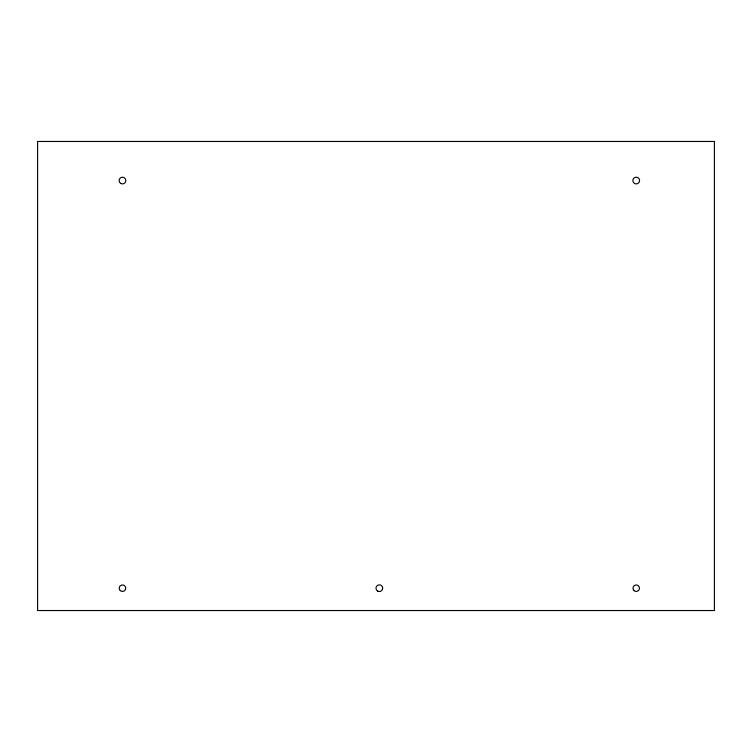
<?xml version="1.0" encoding="UTF-8"?>
<svg xmlns="http://www.w3.org/2000/svg" width="752" height="752" viewBox="0 0 752 752"><rect width="100%" height="100%" fill="white"/><g stroke="black" fill="none" stroke-linecap="round" stroke-linejoin="round"><path stroke-width="1.13" d="M714.4 141.47L37.6 141.47L37.6 610.53L714.4 610.53L714.4 141.47M634.547 183.46A3.346 3.346 0 0 0 639.576 180.555A3.346 3.346 0 0 0 634.547 177.651A3.346 3.346 0 0 0 634.547 183.46M633.936 590.489A3.234 3.234 0 0 0 639.35 589.032A3.234 3.234 0 0 0 635.384 585.075A3.234 3.234 0 0 0 633.936 590.489M377.673 591.1A3.346 3.346 0 0 0 382.702 588.196A3.346 3.346 0 0 0 377.673 585.3A3.346 3.346 0 0 0 377.673 591.1M120.188 590.489A3.234 3.234 0 0 0 125.603 589.032A3.234 3.234 0 0 0 121.645 585.075A3.234 3.234 0 0 0 120.188 590.489M120.799 183.46A3.346 3.346 0 0 0 125.828 180.555A3.346 3.346 0 0 0 120.799 177.651A3.346 3.346 0 0 0 120.799 183.46"/></g></svg>
